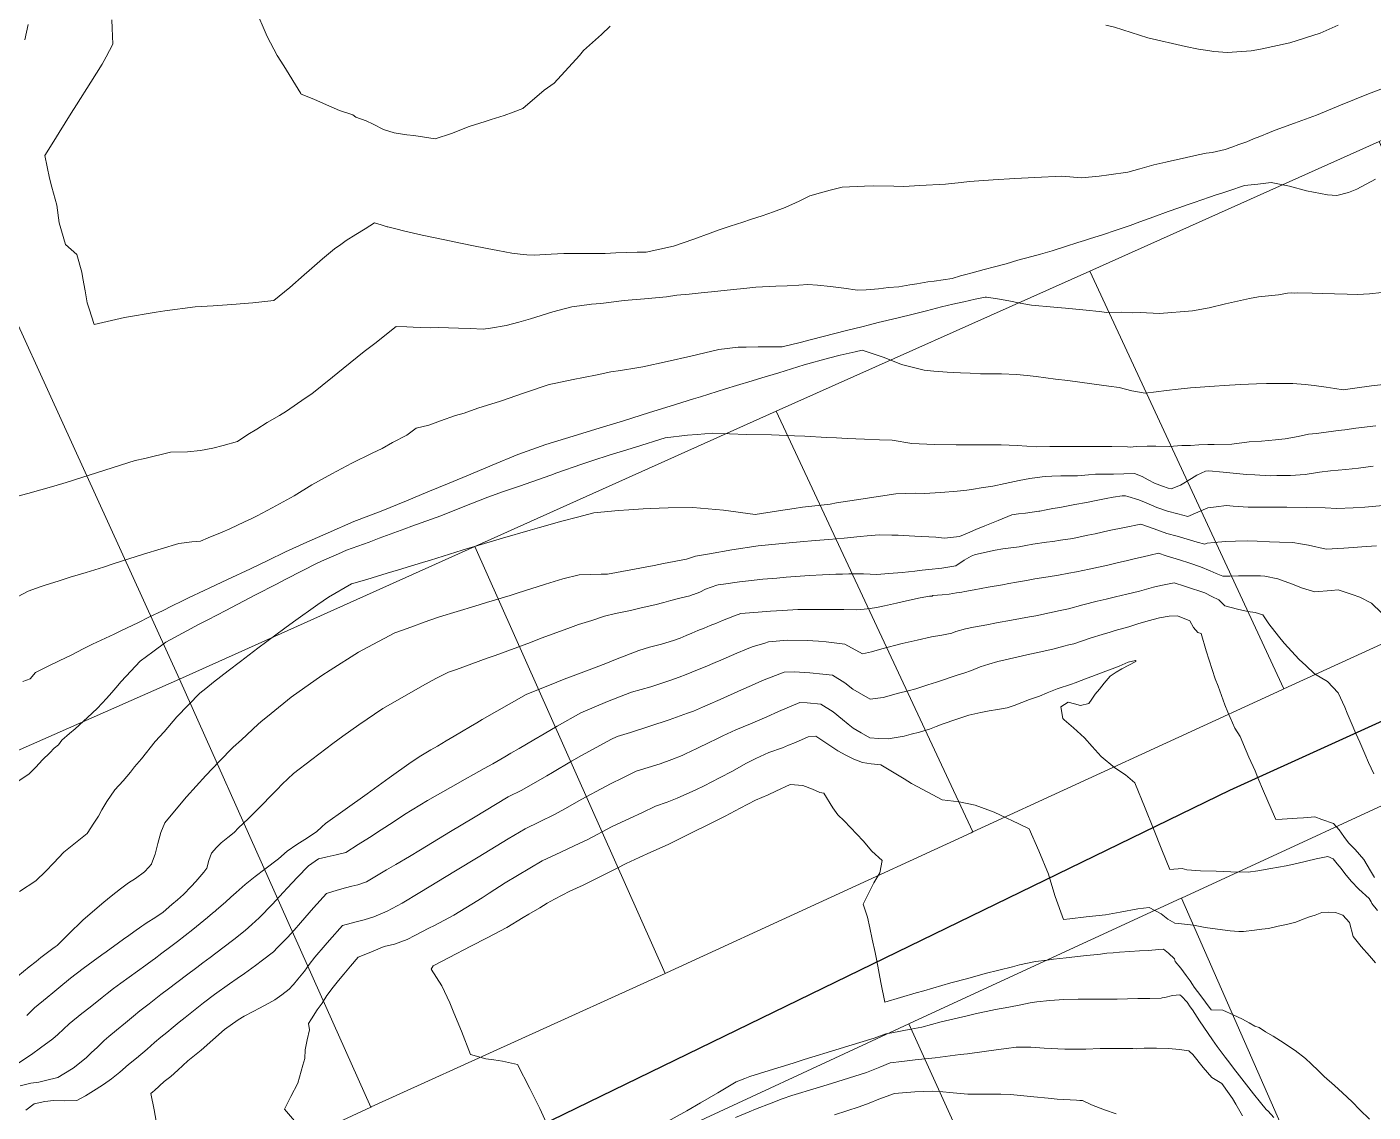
# Model space of a CAD drawing. Header units: inches. Extents: x 11351264 to 11356330, y 6702313 to 6706468.
# Drawn here: x 11352739.9 to 11353182, y 6705582.3 to 6705938.7 of the extents above; entities that cross this region are included whole.
import ezdxf

# ---------------------------------------------------------------- set-up
doc = ezdxf.new("R2010")
doc.units = ezdxf.units.IN
doc.header["$MEASUREMENT"] = 0
doc.layers.add('Shumate_Contours_clip1', color=7, linetype='Continuous', lineweight=0)
doc.layers.add('Shumate_Parcels_clip1', color=7, linetype='Continuous', lineweight=0)
doc.layers.add('Shumate_Streets_clip1', color=7, linetype='Continuous')

msp = doc.modelspace()

# ---------------------------------------------------------------- linework, layer by layer
at = {"layer": 'Shumate_Contours_clip1'}
for points, elevation in [([(11352814.72, 6705944.95), (11352818.83, 6705935.49), (11352822.15, 6705929.32), (11352824.28, 6705925.91), (11352829.87, 6705916.77), (11352830, 6705916.58), (11352834.15, 6705914.99), (11352838.34, 6705913.03), (11352842.58, 6705911.19), (11352846.96, 6705909.81), (11352847.9, 6705908.99), (11352851.33, 6705907.84), (11352853.57, 6705906.74), (11352857.03, 6705904.93), (11352860.54, 6705903.84), (11352864.7, 6705903.18), (11352867.02, 6705903.02), (11352873.96, 6705901.89), (11352879.37, 6705903.7), (11352885.2, 6705905.93), (11352890.38, 6705907.57), (11352892.41, 6705908.26), (11352896.69, 6705909.52), (11352899.62, 6705910.69), (11352902.78, 6705911.82), (11352909.76, 6705917.84), (11352913.07, 6705920.17), (11352921.36, 6705929.29), (11352922.68, 6705930.88), (11352928.64, 6705936.17), (11352931.5, 6705938.9)], 1412), ([(11352767.82, 6705940.97), (11352767.95, 6705938.25), (11352768.15, 6705933.05), (11352765.9, 6705928.87), (11352764.62, 6705926.43), (11352760.88, 6705920.51), (11352756.18, 6705913.12), (11352754.45, 6705910.34), (11352750.52, 6705904.03), (11352748.71, 6705901.1), (11352745.83, 6705896.49), (11352747.29, 6705889.01), (11352748.06, 6705886.09), (11352749.72, 6705880.16), (11352750.52, 6705874.28), (11352752.54, 6705867.25), (11352756.26, 6705863.94), (11352757.92, 6705858.08), (11352758.27, 6705856.02), (11352759, 6705852.01), (11352759.7, 6705848.01), (11352760.35, 6705846.03), (11352761.97, 6705840.93), (11352771.93, 6705843.22), (11352782.41, 6705845.01), (11352785.23, 6705845.37), (11352795.19, 6705846.71), (11352801.05, 6705847.09), (11352807.21, 6705847.45), (11352814.14, 6705848.04), (11352820.99, 6705848.82), (11352826.25, 6705853.04), (11352830.94, 6705857.29), (11352832.55, 6705858.67), (11352837.03, 6705862.46), (11352840.96, 6705865.73), (11352843.02, 6705867.22), (11352844.8, 6705868.48), (11352847.89, 6705870.47), (11352851.01, 6705872.38), (11352854.11, 6705874.32), (11352856.24, 6705873.62), (11352858.19, 6705873.04), (11352858.47, 6705872.96), (11352861.1, 6705872.3), (11352864.01, 6705871.59), (11352866.9, 6705870.93), (11352869.75, 6705870.31), (11352873.43, 6705869.56), (11352877.14, 6705868.78), (11352880.22, 6705868.1), (11352886.05, 6705866.88), (11352891.06, 6705865.9), (11352894.61, 6705865.25), (11352896.9, 6705864.83), (11352899.18, 6705864.41), (11352901.88, 6705864.02), (11352904.13, 6705863.8), (11352906.46, 6705863.66), (11352912.06, 6705863.99), (11352916.24, 6705864.2), (11352920.47, 6705864.29), (11352924.74, 6705864.28), (11352928.55, 6705864.21), (11352929.77, 6705864.3), (11352933.29, 6705864.42), (11352936.82, 6705864.53), (11352940.34, 6705864.64), (11352943.32, 6705864.72), (11352952.27, 6705866.65), (11352958.95, 6705869.01), (11352964.33, 6705870.91), (11352966.96, 6705871.88), (11352970.86, 6705873.27), (11352975.06, 6705874.52), (11352977.54, 6705875.38), (11352981.34, 6705876.63), (11352985.13, 6705877.92), (11352988.9, 6705879.31), (11352993.51, 6705881.49), (11352996.98, 6705883.21), (11353001.31, 6705884.43), (11353003.66, 6705885.06), (11353007.67, 6705886.03), (11353015, 6705886.4), (11353017.95, 6705886.5), (11353024.65, 6705886.41), (11353027.91, 6705886.23), (11353033.11, 6705886.58), (11353041.58, 6705886.99), (11353046.76, 6705887.54), (11353049.48, 6705887.89), (11353057.26, 6705888.42), (11353064.37, 6705888.9), (11353070.97, 6705889.2), (11353079.82, 6705889.63), (11353086.23, 6705889.07), (11353092.06, 6705889.64), (11353095.17, 6705890.05), (11353101.43, 6705890.91), (11353105.42, 6705892.08), (11353109.99, 6705893.39), (11353113.98, 6705894.24), (11353116.82, 6705894.93), (11353119.25, 6705895.46), (11353124.53, 6705896.71), (11353127.17, 6705897.17), (11353129.16, 6705897.46), (11353133.48, 6705898.46), (11353135.66, 6705899.2), (11353137.96, 6705900.02), (11353140.51, 6705900.96), (11353142.76, 6705901.87), (11353144.77, 6705902.7), (11353147.93, 6705903.97), (11353149.8, 6705904.71), (11353156.19, 6705907.04), (11353163.39, 6705909.71), (11353171.33, 6705912.97), (11353180.46, 6705916.67), (11353185.37, 6705918.56)], 1414), ([(11352740.27, 6705939.43), (11352739.18, 6705934.46)], 1416), ([(11353094.23, 6705939.21), (11353097.03, 6705938.55), (11353108.07, 6705935.09), (11353120.35, 6705932.23), (11353124.62, 6705931.35), (11353127.71, 6705930.89), (11353129.74, 6705930.6), (11353134.14, 6705930.22), (11353141.98, 6705930.86), (11353145.03, 6705931.38), (11353154.63, 6705933.39), (11353164.62, 6705936.65), (11353170.52, 6705939.19)], 1412), ([(11352736.46, 6705784.45), (11352740.26, 6705785.43), (11352748.78, 6705787.82), (11352752.81, 6705789.05), (11352765.46, 6705793.15), (11352775.48, 6705796.23), (11352778.59, 6705796.98), (11352787.1, 6705799.03), (11352792.65, 6705799.08), (11352796.88, 6705799.6), (11352801, 6705800.33), (11352804.38, 6705801.18), (11352809.03, 6705802.47), (11352812.49, 6705804.8), (11352815.39, 6705806.58), (11352818.77, 6705808.76), (11352822.81, 6705811.09), (11352825.2, 6705812.52), (11352831.26, 6705816.74), (11352833.48, 6705818.13), (11352840.22, 6705823.68), (11352843.78, 6705826.46), (11352850.69, 6705832.05), (11352854.2, 6705834.74), (11352861.2, 6705840.23), (11352864.66, 6705840.16), (11352866.76, 6705840.06), (11352869.04, 6705839.92), (11352872.32, 6705839.87), (11352875.07, 6705839.92), (11352881.7, 6705839.72), (11352885.52, 6705839.57), (11352889.7, 6705839.36), (11352892.21, 6705839.71), (11352897.3, 6705840.57), (11352901.42, 6705841.71), (11352905.3, 6705842.82), (11352912.6, 6705845.14), (11352918.89, 6705846.73), (11352921.34, 6705847.09), (11352925.31, 6705847.57), (11352928.43, 6705847.87), (11352936.02, 6705848.87), (11352942.73, 6705849.36), (11352949.91, 6705849.98), (11352953.39, 6705850.54), (11352957.41, 6705850.93), (11352962.31, 6705851.46), (11352964.71, 6705851.69), (11352972, 6705852.43), (11352975.31, 6705852.75), (11352979.28, 6705853.16), (11352985.85, 6705853.51), (11352989.56, 6705853.62), (11352993.36, 6705853.85), (11352996.36, 6705854.07), (11352999.59, 6705853.81), (11353003.76, 6705853.44), (11353008.19, 6705852.86), (11353012.7, 6705852.25), (11353015.58, 6705852.34), (11353019.55, 6705852.69), (11353022.88, 6705853.09), (11353026.3, 6705853.33), (11353029.9, 6705853.96), (11353032.17, 6705854.3), (11353035.75, 6705854.92), (11353037.81, 6705855.22), (11353043.76, 6705856.08), (11353046.54, 6705856.92), (11353046.97, 6705857.02), (11353047.86, 6705857.24), (11353050.29, 6705857.93), (11353054.28, 6705858.96), (11353057.71, 6705859.83), (11353061.46, 6705860.84), (11353065.36, 6705862.02), (11353069.93, 6705863.28), (11353072.82, 6705864.08), (11353076.6, 6705865.15), (11353080.98, 6705866.57), (11353084.99, 6705867.87), (11353087.24, 6705868.55), (11353089.23, 6705869.17), (11353093.15, 6705870.36), (11353097.67, 6705871.9), (11353099.93, 6705872.68), (11353102.22, 6705873.49), (11353105.39, 6705874.6), (11353110.04, 6705876.33), (11353114.69, 6705878.03), (11353118.19, 6705879.24), (11353120.97, 6705880.2), (11353123.23, 6705880.98), (11353128.29, 6705882.7), (11353130.48, 6705883.48), (11353132.69, 6705884.21), (11353134.61, 6705884.86), (11353139.73, 6705886.54), (11353144.17, 6705887.07), (11353148.51, 6705887.6), (11353154.58, 6705886.35), (11353160.19, 6705884.87), (11353164.71, 6705883.96), (11353167.05, 6705883.47), (11353170.06, 6705883.32), (11353173.89, 6705884.3), (11353176.7, 6705885.35), (11353182.75, 6705888.63)], 1416), ([(11352736.81, 6705751.51), (11352740.29, 6705753.31), (11352744.31, 6705754.74), (11352746.28, 6705755.44), (11352750.18, 6705756.69), (11352754.15, 6705757.93), (11352759.39, 6705759.5), (11352765.04, 6705761.28), (11352768.58, 6705762.39), (11352775.77, 6705764.72), (11352778.25, 6705765.51), (11352789.81, 6705769.03), (11352794.11, 6705769.56), (11352796.91, 6705769.79), (11352799.42, 6705770.85), (11352804.05, 6705772.73), (11352806.6, 6705773.87), (11352811.38, 6705776.11), (11352813.61, 6705777.15), (11352815.54, 6705778.11), (11352820.4, 6705780.73), (11352827.63, 6705784.64), (11352833.51, 6705788.26), (11352840.03, 6705791.89), (11352846.62, 6705795.39), (11352853.32, 6705798.72), (11352856.58, 6705800.25), (11352859.97, 6705802.15), (11352864.65, 6705804.59), (11352867.74, 6705806.9), (11352871.86, 6705807.89), (11352875.72, 6705809.35), (11352880.63, 6705811.05), (11352883.46, 6705811.85), (11352887.96, 6705813.46), (11352895.4, 6705815.73), (11352903.28, 6705818.49), (11352911.47, 6705821.26), (11352913.64, 6705821.72), (11352919.32, 6705822.84), (11352922.68, 6705823.56), (11352927.17, 6705824.45), (11352931.7, 6705825.43), (11352934.8, 6705825.83), (11352940.16, 6705826.75), (11352942.17, 6705827.02), (11352950.12, 6705828.76), (11352957.99, 6705830.57), (11352967.1, 6705832.71), (11352973.53, 6705833.52), (11352976.1, 6705833.53), (11352980.01, 6705833.56), (11352985.74, 6705833.57), (11352987.99, 6705833.58), (11352993.83, 6705835.05), (11352997.61, 6705836.02), (11353001.44, 6705836.99), (11353009.05, 6705838.93), (11353014.07, 6705840.21), (11353016.66, 6705840.86), (11353019.51, 6705841.57), (11353025.64, 6705843.03), (11353031.37, 6705844.46), (11353035.37, 6705845.42), (11353040.3, 6705846.74), (11353043.97, 6705847.6), (11353047.63, 6705848.43), (11353051.27, 6705849.24), (11353054.64, 6705849.96), (11353055.04, 6705849.9), (11353058.65, 6705849.32), (11353062.39, 6705848.69), (11353066.11, 6705847.98), (11353069.84, 6705847.32), (11353077.15, 6705846.6), (11353080.95, 6705846.31), (11353087.81, 6705845.62), (11353092.03, 6705845.18), (11353094.59, 6705844.89), (11353099.25, 6705845.01), (11353103.12, 6705844.82), (11353105.54, 6705844.85), (11353111.86, 6705844.53), (11353122.75, 6705845.39), (11353128.13, 6705846.36), (11353133.55, 6705847.71), (11353141.45, 6705849.48), (11353144.34, 6705850.03), (11353150.91, 6705850.69), (11353153.91, 6705851.22), (11353155.15, 6705851.31), (11353156.16, 6705851.26), (11353157.31, 6705851.29), (11353161.95, 6705851.23), (11353165.29, 6705851.13), (11353169.38, 6705850.97), (11353173.48, 6705850.87), (11353176.89, 6705850.84), (11353180.86, 6705851.02), (11353184.85, 6705851.4)], 1418), ([(11352738.52, 6705723.65), (11352740.93, 6705724.57), (11352742.73, 6705726.6), (11352747.13, 6705728.88), (11352750.54, 6705730.52), (11352754.69, 6705732.43), (11352758.39, 6705734.39), (11352761.43, 6705735.94), (11352768.52, 6705739.29), (11352770.74, 6705740.37), (11352776.55, 6705743.12), (11352780, 6705744.81), (11352784.62, 6705747.01), (11352787.4, 6705748.44), (11352790.97, 6705750.19), (11352792.97, 6705751.2), (11352798.17, 6705753.61), (11352800.03, 6705754.5), (11352805.79, 6705757.15), (11352813.37, 6705760.67), (11352819.02, 6705763.45), (11352824.86, 6705766.31), (11352831.83, 6705769.41), (11352838.84, 6705772.49), (11352847.32, 6705776.2), (11352856.27, 6705779.66), (11352864.52, 6705783.07), (11352871.57, 6705785.97), (11352878.62, 6705788.87), (11352885.65, 6705791.79), (11352892.68, 6705794.73), (11352901.15, 6705798.29), (11352910.38, 6705801.55), (11352920.77, 6705804.73), (11352928.2, 6705807.02), (11352935.79, 6705809.35), (11352944.4, 6705812.01), (11352949.73, 6705813.66), (11352952.88, 6705814.63), (11352958.85, 6705816.48), (11352961.11, 6705817.18), (11352969.35, 6705819.77), (11352972.95, 6705820.85), (11352978.11, 6705822.42), (11352981.27, 6705823.39), (11352986.88, 6705825.09), (11352995.21, 6705827.7), (11353003.19, 6705829.85), (11353006.98, 6705830.85), (11353011.9, 6705832), (11353014.16, 6705832.52), (11353021.42, 6705830.07), (11353027.09, 6705827.81), (11353034.54, 6705825.89), (11353037.77, 6705825.56), (11353042.09, 6705825.23), (11353046.53, 6705825.05), (11353049.7, 6705824.9), (11353053.03, 6705824.76), (11353057.33, 6705824.77), (11353059.93, 6705824.7), (11353064.88, 6705824.47), (11353068.4, 6705824.17), (11353071.34, 6705823.83), (11353077.73, 6705823.02), (11353081.75, 6705822.55), (11353089.61, 6705821.48), (11353095.24, 6705820.66), (11353098.66, 6705820.21), (11353102.8, 6705819.2), (11353107.19, 6705818.33), (11353110.79, 6705818.78), (11353114.16, 6705819.21), (11353118, 6705819.74), (11353121.01, 6705819.99), (11353122.09, 6705820.14), (11353129.9, 6705820.68), (11353133.05, 6705820.94), (11353138.46, 6705821.18), (11353143.75, 6705821.5), (11353147.03, 6705821.54), (11353155.61, 6705821.56), (11353159.75, 6705821.22), (11353162.61, 6705820.86), (11353166.56, 6705820.31), (11353169.4, 6705819.93), (11353172.16, 6705819.51), (11353176.01, 6705820.04), (11353181.47, 6705820.79), (11353185.37, 6705821.2)], 1420), ([(11352735.74, 6705690.12), (11352740.54, 6705693.3), (11352742.87, 6705695.56), (11352745.08, 6705697.98), (11352747.4, 6705700.24), (11352748.86, 6705701.78), (11352750.26, 6705702.85), (11352751.35, 6705704.37), (11352753.91, 6705706.63), (11352755.75, 6705708.11), (11352759.78, 6705711.88), (11352762.93, 6705714.8), (11352764.63, 6705716.57), (11352766.06, 6705718.11), (11352767.76, 6705720.05), (11352769.11, 6705721.66), (11352770.89, 6705723.69), (11352774.03, 6705727.12), (11352777.09, 6705730.33), (11352781.28, 6705733.47), (11352785.49, 6705736.56), (11352791.02, 6705739.57), (11352796.51, 6705742.51), (11352799.3, 6705743.91), (11352805.21, 6705747.05), (11352812.9, 6705751.04), (11352815.17, 6705752.24), (11352821.68, 6705755.6), (11352825.19, 6705757.41), (11352835.21, 6705762.58), (11352837.67, 6705763.68), (11352842.2, 6705765.67), (11352844.88, 6705766.83), (11352852.26, 6705769.5), (11352855.61, 6705770.75), (11352864.02, 6705773.82), (11352866.34, 6705774.7), (11352875.79, 6705778.14), (11352883.78, 6705781.24), (11352891.28, 6705784.21), (11352896.46, 6705786.05), (11352901.63, 6705787.88), (11352911.93, 6705791.48), (11352913.98, 6705792.19), (11352922.19, 6705795.04), (11352925.75, 6705796.27), (11352931.11, 6705797.97), (11352935.81, 6705799.43), (11352939.74, 6705800.64), (11352949.57, 6705803.72), (11352956.8, 6705804.58), (11352960.08, 6705804.79), (11352965.11, 6705805.3), (11352976.22, 6705804.82), (11352984.46, 6705804.75), (11352992, 6705804.39), (11352995.35, 6705804.28), (11353002.46, 6705803.87), (11353005.76, 6705803.72), (11353009.33, 6705803.48), (11353014.97, 6705803.27), (11353019.9, 6705803.04), (11353024.05, 6705802.96), (11353030.52, 6705801.82), (11353037.81, 6705801.51), (11353045.13, 6705801.38), (11353048.99, 6705801.4), (11353052.47, 6705801.41), (11353057.99, 6705801.43), (11353059.89, 6705801.46), (11353065.08, 6705801.16), (11353071.42, 6705800.81), (11353075.84, 6705800.82), (11353080.52, 6705800.84), (11353080.99, 6705800.83), (11353081.23, 6705800.84), (11353085.84, 6705800.85), (11353091.03, 6705800.86), (11353096.21, 6705800.85), (11353101.37, 6705800.81), (11353102.27, 6705800.7), (11353104.21, 6705800.84), (11353107.82, 6705801.02), (11353110.68, 6705800.96), (11353115.04, 6705800.87), (11353119.2, 6705801.21), (11353122.05, 6705801.25), (11353124.75, 6705801.44), (11353127.74, 6705801.51), (11353129.76, 6705801.52), (11353135.57, 6705801.68), (11353141.33, 6705802.36), (11353145.36, 6705802.64), (11353149.94, 6705803.07), (11353153.09, 6705803.34), (11353157.36, 6705804.17), (11353160.83, 6705804.88), (11353163.46, 6705805.18), (11353165.72, 6705805.46), (11353168.21, 6705805.79), (11353170.59, 6705806.09), (11353172.74, 6705806.37), (11353176.38, 6705806.85), (11353182.93, 6705807.7)], 1422), ([(11352737.46, 6705654.69), (11352742.88, 6705658.26), (11352746.09, 6705661.36), (11352748.6, 6705664.02), (11352752.01, 6705667.65), (11352756.93, 6705671.63), (11352759.69, 6705673.82), (11352761.94, 6705677.12), (11352763.38, 6705679.47), (11352764.56, 6705681.59), (11352766.2, 6705684.31), (11352768.76, 6705688.1), (11352771.54, 6705691.05), (11352773.94, 6705693.92), (11352775.29, 6705695.66), (11352777.51, 6705698.33), (11352782.05, 6705703.94), (11352784.94, 6705707.21), (11352789.1, 6705712.06), (11352796.75, 6705719.87), (11352798.62, 6705721.38), (11352801.17, 6705723.43), (11352805.99, 6705727.19), (11352810.05, 6705730.23), (11352815.73, 6705734.59), (11352824.66, 6705741.17), (11352827.49, 6705743.25), (11352835.46, 6705748.98), (11352838.93, 6705751.43), (11352846.54, 6705755.78), (11352851.53, 6705757.21), (11352858.17, 6705759.28), (11352861.97, 6705760.38), (11352869.78, 6705762.8), (11352872.41, 6705763.57), (11352882.85, 6705766.77), (11352889.06, 6705768.66), (11352896.07, 6705770.81), (11352905.13, 6705773.42), (11352908.28, 6705774.28), (11352915.63, 6705776.34), (11352920.68, 6705777.62), (11352926.09, 6705779.09), (11352934.21, 6705779.83), (11352937.58, 6705780.07), (11352942.29, 6705780.41), (11352944.6, 6705780.47), (11352950.46, 6705780.78), (11352958.6, 6705780.85), (11352968.71, 6705779.95), (11352979.12, 6705778.59), (11352986.74, 6705779.79), (11352991.91, 6705780.52), (11352994.57, 6705780.92), (11353000.72, 6705781.6), (11353003.74, 6705781.94), (11353005.8, 6705782.34), (11353012.31, 6705783.38), (11353018.8, 6705784.38), (11353025.26, 6705785.31), (11353031.65, 6705785.49), (11353034.53, 6705785.43), (11353040, 6705785.81), (11353045.43, 6705786.24), (11353048.54, 6705786.53), (11353050.78, 6705786.86), (11353053.33, 6705787.33), (11353057.15, 6705787.89), (11353061.16, 6705788.71), (11353065.76, 6705789.66), (11353069.24, 6705790.33), (11353073.32, 6705790.89), (11353074.56, 6705791.02), (11353076.45, 6705791.16), (11353079.5, 6705791.24), (11353082.19, 6705791.25), (11353084.88, 6705791.27), (11353088.49, 6705791.57), (11353090.89, 6705791.79), (11353096.75, 6705791.82), (11353100.2, 6705791.9), (11353103.68, 6705792.04), (11353106.12, 6705791.03), (11353108.14, 6705789.89), (11353110.25, 6705788.78), (11353112.8, 6705787.8), (11353114.76, 6705787.17), (11353115.68, 6705786.95), (11353118.72, 6705788.12), (11353122.42, 6705790.33), (11353124.14, 6705791.41), (11353126.97, 6705792.77), (11353128.04, 6705792.83), (11353132.82, 6705792.47), (11353138.29, 6705791.92), (11353140.46, 6705791.71), (11353143.17, 6705791.51), (11353148.15, 6705791.24), (11353150.34, 6705791.29), (11353154.93, 6705791.38), (11353159.74, 6705791.68), (11353164.42, 6705792.41), (11353168.01, 6705792.92), (11353173.02, 6705793.3), (11353177.22, 6705793.75), (11353182.07, 6705794.36)], 1424), ([(11352736.88, 6705626.94), (11352740.69, 6705629.98), (11352742.97, 6705631.75), (11352744.53, 6705633), (11352747.97, 6705635.66), (11352748.43, 6705636.02), (11352749.14, 6705636.56), (11352749.87, 6705637.01), (11352752.22, 6705639.36), (11352755.05, 6705642.2), (11352756.73, 6705643.83), (11352758.28, 6705645.32), (11352761.47, 6705648.09), (11352765.19, 6705651.18), (11352767.58, 6705653.15), (11352770.62, 6705655.64), (11352773.27, 6705657.52), (11352775.59, 6705659.02), (11352778.53, 6705661.18), (11352779.95, 6705662.73), (11352780.71, 6705663.59), (11352780.78, 6705663.68), (11352780.8, 6705663.71), (11352780.85, 6705663.84), (11352781.99, 6705667.01), (11352782.95, 6705670.51), (11352783.85, 6705674.05), (11352785.21, 6705677.3), (11352789.44, 6705682.44), (11352792.27, 6705685.84), (11352798.68, 6705692.82), (11352803.06, 6705697.45), (11352807.65, 6705702.11), (11352810.34, 6705704.53), (11352815.81, 6705709.73), (11352816.68, 6705710.45), (11352820.08, 6705713.2), (11352826.7, 6705718.52), (11352836.75, 6705725.66), (11352839.51, 6705727.45), (11352848.78, 6705733.31), (11352851.89, 6705735.01), (11352860.7, 6705739.71), (11352864.76, 6705741.1), (11352871.87, 6705743.73), (11352875.42, 6705744.91), (11352886.99, 6705748.4), (11352890.82, 6705749.6), (11352898.6, 6705751.98), (11352900.94, 6705752.71), (11352910.23, 6705755.63), (11352915.94, 6705757.41), (11352921.24, 6705758.72), (11352928.49, 6705758.89), (11352930.56, 6705758.94), (11352938.22, 6705760.34), (11352945.87, 6705761.8), (11352949.01, 6705762.4), (11352956.56, 6705763.91), (11352959.48, 6705764.86), (11352964.03, 6705765.62), (11352971.46, 6705766.92), (11352980.04, 6705768.2), (11352983.47, 6705768.57), (11352990.28, 6705769.22), (11352993.82, 6705769.52), (11352998.78, 6705769.97), (11353003.29, 6705770.36), (11353008.29, 6705770.73), (11353013.51, 6705771.33), (11353015.9, 6705771.48), (11353019.83, 6705771.89), (11353023.96, 6705771.75), (11353026.08, 6705771.75), (11353031.55, 6705771.46), (11353038.42, 6705771.07), (11353041.25, 6705770.78), (11353046.18, 6705771.27), (11353048.86, 6705772.44), (11353051.52, 6705773.58), (11353054.53, 6705774.8), (11353058.87, 6705776.57), (11353063.36, 6705778.41), (11353065.58, 6705778.72), (11353067.81, 6705779.01), (11353070.04, 6705779.31), (11353072.24, 6705779.58), (11353072.34, 6705779.6), (11353072.52, 6705779.61), (11353074.66, 6705780.07), (11353076.8, 6705780.48), (11353079.12, 6705780.84), (11353081.34, 6705781.31), (11353084.02, 6705781.83), (11353087.85, 6705782.45), (11353090.48, 6705782.98), (11353092.12, 6705783.31), (11353094.35, 6705783.79), (11353096.6, 6705784.28), (11353099.56, 6705784.7), (11353100.67, 6705784.72), (11353101.51, 6705784.42), (11353105.12, 6705783.35), (11353107.49, 6705782.38), (11353111.01, 6705780.85), (11353114.54, 6705779.6), (11353117.85, 6705778.76), (11353121.2, 6705777.85), (11353124.43, 6705779.25), (11353127.69, 6705780.74), (11353130.43, 6705781.1), (11353133.87, 6705781.49), (11353136.05, 6705781.29), (11353140.99, 6705780.97), (11353147.62, 6705780.89), (11353153.65, 6705780.93), (11353160.23, 6705780.82), (11353166.22, 6705780.75), (11353170.09, 6705780.47), (11353175.43, 6705780.72), (11353179.27, 6705780.94), (11353181.74, 6705781.15), (11353185.31, 6705781.5)], 1426), ([(11352739.84, 6705614.04), (11352742.43, 6705616.54), (11352746.53, 6705619.92), (11352748.4, 6705621.48), (11352750.38, 6705623.12), (11352754.25, 6705626.21), (11352758.38, 6705629.45), (11352760.01, 6705630.68), (11352761.68, 6705631.88), (11352764.52, 6705633.9), (11352764.95, 6705634.2), (11352765.2, 6705634.38), (11352768.36, 6705636.69), (11352770.01, 6705637.91), (11352771.68, 6705639.11), (11352773.36, 6705640.3), (11352775.03, 6705641.51), (11352777.65, 6705643.37), (11352778.33, 6705643.83), (11352779.07, 6705644.31), (11352782.23, 6705646.29), (11352784.63, 6705647.89), (11352787.55, 6705650.4), (11352789.36, 6705651.97), (11352791.33, 6705653.7), (11352793.81, 6705656.4), (11352795.34, 6705658.02), (11352798.01, 6705661.12), (11352799.02, 6705662.43), (11352799.67, 6705664.93), (11352800.57, 6705667.29), (11352800.64, 6705667.44), (11352802.07, 6705669.05), (11352803.74, 6705670.73), (11352805.84, 6705672.43), (11352808, 6705674.14), (11352809.45, 6705675.6), (11352812.52, 6705678.56), (11352815.75, 6705681.73), (11352817.2, 6705683.2), (11352820.02, 6705686.15), (11352822.08, 6705688.24), (11352823.7, 6705689.93), (11352827.5, 6705693.52), (11352833.45, 6705698.05), (11352840.39, 6705703.32), (11352843.61, 6705705.74), (11352848.89, 6705709.51), (11352856.76, 6705714.77), (11352862.42, 6705718.05), (11352869.87, 6705722.22), (11352874.21, 6705724.63), (11352878.32, 6705726.74), (11352881.01, 6705727.67), (11352891.08, 6705731.31), (11352893.7, 6705732.27), (11352905.34, 6705736.54), (11352908.8, 6705737.89), (11352917.54, 6705741.14), (11352921.07, 6705742.37), (11352925.46, 6705743.75), (11352929.55, 6705745.19), (11352933.24, 6705746.06), (11352938.1, 6705747.06), (11352941.23, 6705747.77), (11352943.65, 6705748.33), (11352946.17, 6705748.9), (11352949.04, 6705749.68), (11352951.42, 6705750.32), (11352954.32, 6705751.06), (11352957.62, 6705751.86), (11352958.42, 6705752.12), (11352958.87, 6705752.26), (11352960.9, 6705753.04), (11352962.79, 6705754), (11352966.47, 6705755.36), (11352966.91, 6705755.47), (11352968.67, 6705755.69), (11352973.91, 6705756.42), (11352975.92, 6705756.64), (11352981.59, 6705757.27), (11352986.17, 6705757.67), (11352989.24, 6705757.94), (11352996.87, 6705758.51), (11353001.2, 6705758.73), (11353005.53, 6705758.9), (11353007.76, 6705758.92), (11353009.85, 6705759), (11353013.05, 6705759), (11353014.65, 6705759.1), (11353019.02, 6705758.83), (11353023.02, 6705759.16), (11353027.36, 6705759.52), (11353031.56, 6705759.96), (11353033.91, 6705760.23), (11353036.11, 6705760.45), (11353040.43, 6705760.86), (11353044.97, 6705761.67), (11353047.76, 6705763.5), (11353050, 6705764.83), (11353051.11, 6705765.27), (11353051.94, 6705765.56), (11353055.33, 6705766.29), (11353057.84, 6705766.79), (11353060.37, 6705767.28), (11353063.03, 6705767.59), (11353065.77, 6705767.87), (11353068, 6705768.31), (11353070.24, 6705768.74), (11353074.78, 6705769.41), (11353076.81, 6705769.7), (11353079.31, 6705770.06), (11353083.38, 6705770.7), (11353085.84, 6705771.22), (11353088.31, 6705771.72), (11353090.71, 6705772.17), (11353095.38, 6705773.23), (11353100.38, 6705774.32), (11353105.76, 6705775.36), (11353110.09, 6705773.85), (11353114.32, 6705772.33), (11353117.63, 6705771.38), (11353120.95, 6705770.39), (11353124.26, 6705769.46), (11353126.71, 6705768.76), (11353127.56, 6705769.1), (11353129.79, 6705769.31), (11353133.56, 6705769.63), (11353136.77, 6705769.81), (11353140.75, 6705769.89), (11353143.98, 6705769.77), (11353148.03, 6705769.6), (11353151.24, 6705769.47), (11353155.7, 6705769.33), (11353158.13, 6705768.88), (11353160.84, 6705768.44), (11353166.59, 6705767.14), (11353172.42, 6705767.49), (11353175.49, 6705767.73), (11353178.26, 6705767.88), (11353183.12, 6705768.26)], 1428), ([(11352736.59, 6705598.01), (11352741.43, 6705601.14), (11352744.42, 6705603.37), (11352748.37, 6705606.32), (11352750.01, 6705607.78), (11352753.82, 6705611.27), (11352757.97, 6705614.62), (11352760.63, 6705616.75), (11352764.57, 6705619.88), (11352766.27, 6705621.23), (11352768.36, 6705622.86), (11352770.75, 6705624.63), (11352773.46, 6705626.62), (11352776.19, 6705628.57), (11352778.91, 6705630.53), (11352781.51, 6705632.4), (11352781.69, 6705632.54), (11352784.2, 6705634.42), (11352786.77, 6705636.36), (11352789.34, 6705638.32), (11352791.91, 6705640.27), (11352794.35, 6705642.25), (11352796.8, 6705644.23), (11352799.25, 6705646.22), (11352800.87, 6705647.56), (11352801.7, 6705648.27), (11352802.2, 6705648.7), (11352805.09, 6705651.21), (11352806.85, 6705652.81), (11352808.62, 6705654.41), (11352811.59, 6705657.05), (11352814.87, 6705659.66), (11352818.03, 6705662.11), (11352822.5, 6705665.44), (11352825.43, 6705667.99), (11352828.59, 6705670.11), (11352831.19, 6705671.81), (11352835.01, 6705674.29), (11352836.79, 6705675.97), (11352838, 6705677.07), (11352844.41, 6705681.63), (11352851.65, 6705686.83), (11352858.9, 6705692.02), (11352866.15, 6705697.22), (11352869.3, 6705699.27), (11352872.61, 6705701.24), (11352874.74, 6705702.5), (11352877.63, 6705704.22), (11352880.18, 6705705.73), (11352882.66, 6705707.2), (11352885.62, 6705708.93), (11352887.69, 6705710.16), (11352889.47, 6705711.22), (11352894.25, 6705713.95), (11352899.06, 6705716.68), (11352903.9, 6705719.4), (11352913.95, 6705723.44), (11352916.4, 6705724.43), (11352921.97, 6705726.53), (11352924.55, 6705727.57), (11352929.99, 6705729.64), (11352932.69, 6705730.73), (11352938.02, 6705732.75), (11352940.84, 6705733.89), (11352944.35, 6705734.94), (11352948.36, 6705735.96), (11352952.23, 6705737.2), (11352954.41, 6705737.97), (11352956.45, 6705738.76), (11352958.27, 6705739.6), (11352960.27, 6705740.47), (11352962.29, 6705741.24), (11352964.3, 6705742.04), (11352966.33, 6705742.83), (11352968.31, 6705743.74), (11352970.33, 6705744.5), (11352972.33, 6705745.28), (11352974.37, 6705746.05), (11352980.04, 6705746.5), (11352984.07, 6705746.76), (11352988.07, 6705747.01), (11352993.04, 6705747.38), (11352998.38, 6705747.39), (11353004.48, 6705747.3), (11353008.15, 6705747.31), (11353012.5, 6705747.25), (11353014.85, 6705747.48), (11353016.88, 6705747.71), (11353018.92, 6705748.04), (11353021.6, 6705748.53), (11353025.54, 6705749.37), (11353028.78, 6705750.21), (11353033.28, 6705751.2), (11353036.32, 6705751.75), (11353037.2, 6705751.76), (11353037.4, 6705751.89), (11353040.51, 6705752.13), (11353042.77, 6705752.39), (11353045.23, 6705752.76), (11353046.98, 6705753.05), (11353047.92, 6705753.2), (11353050.96, 6705753.8), (11353055.64, 6705754.67), (11353060.28, 6705755.47), (11353062.42, 6705755.83), (11353064.92, 6705756.27), (11353068.19, 6705756.85), (11353070.97, 6705757.36), (11353075.32, 6705758.07), (11353078.64, 6705758.63), (11353082.11, 6705759.24), (11353084.64, 6705759.69), (11353088.81, 6705760.57), (11353094.86, 6705761.92), (11353098.43, 6705762.75), (11353100.9, 6705763.33), (11353103.94, 6705764.06), (11353106.46, 6705764.68), (11353108.8, 6705765.22), (11353111.57, 6705765.87), (11353114.1, 6705765.01), (11353118.4, 6705763.68), (11353121.77, 6705762.51), (11353125.31, 6705761.36), (11353128.5, 6705760.07), (11353130.52, 6705759.18), (11353132.64, 6705758.25), (11353134.99, 6705758.27), (11353137.83, 6705758.39), (11353140.03, 6705758.42), (11353142.37, 6705758.39), (11353145.07, 6705758.34), (11353146.43, 6705758.24), (11353150.69, 6705757.39), (11353155.16, 6705755.82), (11353158.78, 6705754.36), (11353162.92, 6705753.16), (11353168.29, 6705753.62), (11353170.5, 6705753.8), (11353175.1, 6705752.21), (11353177.61, 6705751.34), (11353181.5, 6705749.4), (11353188, 6705743.08)], 1430), ([(11352737.69, 6705590.94), (11352741.19, 6705591.75), (11352743.84, 6705592.1), (11352746.06, 6705592.62), (11352750.08, 6705593.67), (11352752.08, 6705594.82), (11352755.15, 6705596.74), (11352759.33, 6705600.11), (11352761.02, 6705601.72), (11352763.05, 6705603.63), (11352765.3, 6705605.75), (11352766.84, 6705607.12), (11352769.36, 6705609.16), (11352772.27, 6705611.55), (11352774.91, 6705613.76), (11352777.01, 6705615.48), (11352780.06, 6705617.87), (11352783.91, 6705620.86), (11352786.42, 6705622.78), (11352792.36, 6705627.28), (11352795.7, 6705629.79), (11352796.7, 6705630.56), (11352797.71, 6705631.33), (11352800.04, 6705633.07), (11352804.21, 6705636.2), (11352807.84, 6705638.94), (11352811.59, 6705641.96), (11352813.77, 6705643.86), (11352816.22, 6705646.1), (11352820.58, 6705650.52), (11352824.12, 6705654.42), (11352825.46, 6705655.92), (11352828.61, 6705659.27), (11352832.34, 6705663.19), (11352835.66, 6705665.5), (11352838.53, 6705666.13), (11352841.48, 6705666.76), (11352844.68, 6705667.5), (11352848.68, 6705670.14), (11352852.42, 6705672.48), (11352856.25, 6705675.01), (11352860.14, 6705677.48), (11352863.86, 6705679.98), (11352871.48, 6705684.56), (11352879.01, 6705688.88), (11352883.86, 6705691.57), (11352886.52, 6705693.1), (11352890.03, 6705695.1), (11352892.88, 6705696.7), (11352896.82, 6705698.96), (11352898.8, 6705700.11), (11352901.53, 6705701.72), (11352906.39, 6705704.57), (11352909.79, 6705706.48), (11352914.1, 6705708.97), (11352921.87, 6705713.35), (11352930.57, 6705717.15), (11352938.46, 6705720.15), (11352944.76, 6705721.94), (11352951.37, 6705724.09), (11352954.14, 6705725.13), (11352956.4, 6705726), (11352960.14, 6705727.48), (11352962.69, 6705728.49), (11352965.92, 6705729.88), (11352967.84, 6705730.7), (11352973.02, 6705733.04), (11352976.24, 6705734.32), (11352978.12, 6705735.08), (11352982.28, 6705736.29), (11352983.42, 6705736.69), (11352989.71, 6705737.23), (11352996.16, 6705737.2), (11352999.9, 6705736.9), (11353002.42, 6705736.73), (11353008.56, 6705735.97), (11353014.31, 6705732.82), (11353017.26, 6705733.45), (11353020.71, 6705734.43), (11353027.34, 6705736.19), (11353032.29, 6705737.31), (11353036.97, 6705738.32), (11353040.4, 6705738.92), (11353043.64, 6705739.53), (11353044.95, 6705740.06), (11353048.16, 6705741), (11353050.73, 6705741.54), (11353055.19, 6705742.33), (11353058.32, 6705742.92), (11353063.22, 6705743.81), (11353069.13, 6705744.91), (11353071.25, 6705745.31), (11353075.78, 6705746.24), (11353079.29, 6705747.02), (11353081.95, 6705747.61), (11353086.69, 6705748.89), (11353091.35, 6705750.07), (11353094.31, 6705750.77), (11353097.38, 6705751.51), (11353101.13, 6705752.42), (11353105.27, 6705753.41), (11353109.88, 6705754.65), (11353112.28, 6705755.22), (11353116.7, 6705756.09), (11353120.07, 6705754.95), (11353122.65, 6705754.17), (11353124.77, 6705753.48), (11353126.75, 6705752.77), (11353129.06, 6705751.66), (11353131.37, 6705750.49), (11353133.28, 6705748.52), (11353137.46, 6705747.47), (11353140.92, 6705746.69), (11353143.27, 6705746.31), (11353145.76, 6705745.54), (11353147.75, 6705742.68), (11353150.92, 6705738.53), (11353152.75, 6705736.3), (11353157.74, 6705730.93), (11353159.93, 6705728.91), (11353162.71, 6705726.23), (11353166.98, 6705723.68), (11353170.59, 6705719.98), (11353172.68, 6705715.26), (11353173.52, 6705713.3), (11353174.83, 6705710.23), (11353176.37, 6705706.6), (11353177.6, 6705703.73), (11353179.29, 6705699.97), (11353180.55, 6705697.12), (11353182.24, 6705693.34)], 1432), ([(11352739.54, 6705582.95), (11352742.29, 6705584.96), (11352745.78, 6705585.78), (11352748.62, 6705586.09), (11352752.38, 6705585.97), (11352756.27, 6705586.1), (11352759.16, 6705587.61), (11352761.83, 6705589.25), (11352764.69, 6705591.07), (11352766.97, 6705592.68), (11352767.67, 6705593.22), (11352770.39, 6705595.35), (11352773.31, 6705597.86), (11352775.87, 6705600.03), (11352779.36, 6705602.95), (11352781.86, 6705605.14), (11352783.93, 6705606.9), (11352785.81, 6705608.44), (11352787.91, 6705610.13), (11352789.92, 6705611.79), (11352791.89, 6705613.35), (11352794.09, 6705615.12), (11352797.94, 6705618.11), (11352801.5, 6705620.85), (11352806.4, 6705624.35), (11352808.93, 6705626.11), (11352811.34, 6705627.79), (11352814.95, 6705630.41), (11352817.23, 6705632.18), (11352820.92, 6705634.96), (11352822.2, 6705636.36), (11352825.46, 6705639.61), (11352827.72, 6705642.05), (11352829.77, 6705644.39), (11352834, 6705649.34), (11352838.34, 6705654.05), (11352841.8, 6705655.18), (11352844.57, 6705655.9), (11352846.63, 6705656.44), (11352848.57, 6705656.93), (11352851.44, 6705657.91), (11352857.95, 6705661.81), (11352861.02, 6705663.58), (11352865.53, 6705666.26), (11352869.18, 6705668.4), (11352875.11, 6705672), (11352879.07, 6705674.42), (11352886.53, 6705678.97), (11352898.01, 6705685.85), (11352902.4, 6705688.02), (11352910.63, 6705692.73), (11352912.48, 6705693.84), (11352918.78, 6705697.48), (11352922.05, 6705699.41), (11352927.07, 6705702.14), (11352931.62, 6705704.61), (11352933.74, 6705705.67), (11352938.12, 6705706.98), (11352944.49, 6705709.03), (11352950.84, 6705711.08), (11352956.87, 6705713.27), (11352958.85, 6705714), (11352961.76, 6705715.31), (11352963.52, 6705716), (11352967.63, 6705717.78), (11352974.55, 6705720.9), (11352977.87, 6705722.37), (11352981.49, 6705723.99), (11352988.59, 6705726.76), (11352992.01, 6705726.83), (11352997.01, 6705726.53), (11353001.34, 6705726.08), (11353004.48, 6705725.76), (11353008.49, 6705723.3), (11353011.17, 6705721.18), (11353016.88, 6705717.87), (11353021.14, 6705718.48), (11353026.19, 6705719.86), (11353029.36, 6705720.67), (11353031.84, 6705721.29), (11353035.8, 6705722.58), (11353038.63, 6705723.44), (11353045.41, 6705725.74), (11353047.63, 6705726.48), (11353050.09, 6705727.31), (11353052.96, 6705728.51), (11353055.82, 6705729.39), (11353058.72, 6705730.3), (11353065.02, 6705731.73), (11353068.32, 6705732.41), (11353071.4, 6705733.08), (11353076.82, 6705734.28), (11353080.4, 6705735.26), (11353082.08, 6705735.71), (11353083.71, 6705736.1), (11353086.58, 6705737.05), (11353089.41, 6705738.04), (11353093, 6705739.16), (11353094.18, 6705739.48), (11353095.29, 6705739.79), (11353097.29, 6705740.39), (11353101.76, 6705741.67), (11353104.7, 6705742.65), (11353108.13, 6705743.64), (11353111.84, 6705744.6), (11353114.99, 6705745.11), (11353117.8, 6705745.29), (11353121.86, 6705743.6), (11353123.06, 6705741.47), (11353124.48, 6705739.79), (11353125.55, 6705739.4), (11353127.16, 6705733.78), (11353128.22, 6705730.72), (11353130.16, 6705724.54), (11353131.09, 6705722.11), (11353133.28, 6705715.99), (11353134.34, 6705713.61), (11353136.55, 6705708.37), (11353138.32, 6705705.66), (11353140.37, 6705700.94), (11353141.25, 6705698.89), (11353143.23, 6705694.31), (11353144.2, 6705692.05), (11353146.06, 6705687.7), (11353147.13, 6705685.2), (11353148.87, 6705681.12), (11353150.04, 6705678.34), (11353152.14, 6705678.47), (11353157.05, 6705678.79), (11353159.17, 6705678.93), (11353162.91, 6705679.22), (11353165.19, 6705678.42), (11353168.96, 6705677.1), (11353170.89, 6705674.95), (11353172.37, 6705672.74), (11353173.92, 6705670.68), (11353176.07, 6705668.48), (11353178.96, 6705665.25), (11353180.07, 6705663.39), (11353181.2, 6705661.53), (11353182.45, 6705659.36)], 1434), ([(11352782.38, 6705579.3), (11352781.65, 6705583.07), (11352780.64, 6705588.41), (11352781.21, 6705588.91), (11352781.77, 6705589.39), (11352785, 6705592.31), (11352787.16, 6705593.99), (11352789.45, 6705596.06), (11352792.81, 6705599.09), (11352797.12, 6705602.65), (11352800.96, 6705606.01), (11352804.81, 6705609.39), (11352809.26, 6705612.57), (11352811.25, 6705613.74), (11352814.17, 6705615.31), (11352816.32, 6705616.4), (11352819.32, 6705618.04), (11352821.34, 6705619.16), (11352823.65, 6705620.83), (11352826.05, 6705622.67), (11352826.44, 6705623.11), (11352826.78, 6705623.51), (11352827.44, 6705624.21), (11352828.9, 6705625.89), (11352831.1, 6705628.51), (11352832.55, 6705630.78), (11352834.46, 6705633.21), (11352837.87, 6705637.11), (11352839.28, 6705638.72), (11352843.54, 6705643.61), (11352848.09, 6705644.78), (11352850.65, 6705645.46), (11352853.89, 6705646.43), (11352858.23, 6705648.27), (11352863.12, 6705650.93), (11352868.94, 6705654.4), (11352880.67, 6705661.47), (11352888.12, 6705666.01), (11352892.09, 6705668.44), (11352898, 6705671.99), (11352903.56, 6705675.33), (11352908.22, 6705677.6), (11352913.13, 6705679.99), (11352916.59, 6705681.9), (11352922.19, 6705685.02), (11352929.89, 6705689.16), (11352931.76, 6705690.17), (11352935.39, 6705691.93), (11352940.04, 6705694.19), (11352943.96, 6705695.41), (11352947.87, 6705696.64), (11352951.69, 6705698.05), (11352955.07, 6705699.4), (11352955.35, 6705699.52), (11352955.75, 6705699.71), (11352956.19, 6705699.94), (11352959.97, 6705701.73), (11352964.2, 6705703.78), (11352966.03, 6705704.64), (11352968.41, 6705705.83), (11352972.68, 6705707.84), (11352977.51, 6705709.75), (11352982.95, 6705712.08), (11352986.78, 6705713.84), (11352993.77, 6705716.83), (11352996.1, 6705716.63), (11353000.66, 6705716.22), (11353004.69, 6705713.78), (11353007.74, 6705711.19), (11353009.61, 6705709.67), (11353011.23, 6705708.4), (11353013.88, 6705706.78), (11353016.77, 6705705.23), (11353019.68, 6705705.01), (11353022.72, 6705704.81), (11353027.97, 6705705.78), (11353030.32, 6705706.35), (11353033, 6705707.02), (11353036.32, 6705707.99), (11353038.49, 6705708.94), (11353040.47, 6705709.63), (11353045.27, 6705711.33), (11353049.27, 6705712.6), (11353053.19, 6705713.51), (11353055.97, 6705714.04), (11353058.69, 6705714.52), (11353061.87, 6705715.05), (11353064.08, 6705715.77), (11353066.63, 6705716.84), (11353069.13, 6705717.76), (11353072.44, 6705718.91), (11353074.95, 6705719.93), (11353078.29, 6705721.28), (11353082.91, 6705722.83), (11353084.11, 6705723.3), (11353088.15, 6705724.78), (11353089.59, 6705725.36), (11353093.39, 6705726.73), (11353095.49, 6705727.57), (11353098.65, 6705728.68), (11353101.52, 6705729.99), (11353103.99, 6705730.6), (11353104.09, 6705730.62), (11353104.14, 6705730.6), (11353104.06, 6705730.22), (11353101.82, 6705729.07), (11353099.45, 6705727.8), (11353097.66, 6705726.75), (11353095.62, 6705725.43), (11353093.74, 6705723.09), (11353092.12, 6705721.2), (11353090.77, 6705719.51), (11353089.65, 6705717.84), (11353088.69, 6705716.52), (11353085.88, 6705715.81), (11353083.91, 6705716.35), (11353081.9, 6705716.91), (11353079.42, 6705715.39), (11353080.09, 6705711.5), (11353080.57, 6705711.13), (11353083.65, 6705708.49), (11353087.21, 6705705.19), (11353089.76, 6705702.39), (11353092.74, 6705699.03), (11353097.22, 6705695.33), (11353100.73, 6705693.01), (11353103.71, 6705690.46), (11353107.14, 6705682.06), (11353109.9, 6705675.25), (11353112.62, 6705668.46), (11353115.2, 6705661.93), (11353119.31, 6705662.32), (11353120.79, 6705661.85), (11353125.35, 6705661.56), (11353130.49, 6705661.36), (11353135.31, 6705661.22), (11353140.95, 6705661.11), (11353144.18, 6705661.51), (11353148.43, 6705662.29), (11353153.5, 6705663.15), (11353156.94, 6705663.94), (11353163.35, 6705665.44), (11353167.15, 6705666.2), (11353168.84, 6705665.49), (11353170.22, 6705663.79), (11353171.55, 6705662.25), (11353172.71, 6705660.63), (11353174.82, 6705658.1), (11353177.32, 6705655.52), (11353180.75, 6705652.38), (11353181.32, 6705651.38), (11353181.54, 6705650.82), (11353183.4, 6705648.43)], 1436), ([(11352827.82, 6705579.4), (11352824.53, 6705583.26), (11352826.6, 6705587.37), (11352828.91, 6705591.79), (11352830.56, 6705597.72), (11352831.22, 6705599.91), (11352831.3, 6705602.68), (11352831.95, 6705605.98), (11352832.74, 6705609.34), (11352832.42, 6705611.4), (11352833.33, 6705612.88), (11352835.27, 6705615.89), (11352836.85, 6705618.01), (11352838.45, 6705620.52), (11352840.48, 6705623.35), (11352842.25, 6705625.49), (11352843.96, 6705627.62), (11352846.16, 6705630.21), (11352848.73, 6705633.16), (11352851.74, 6705634.4), (11352857.28, 6705636.63), (11352860.6, 6705637.46), (11352862.7, 6705638.2), (11352864.82, 6705638.93), (11352867.33, 6705640.23), (11352871.9, 6705642.63), (11352873.75, 6705643.58), (11352880.12, 6705646.94), (11352886.06, 6705650.51), (11352889.43, 6705652.69), (11352891.72, 6705654.14), (11352897.02, 6705657.59), (11352909.11, 6705664.81), (11352915.21, 6705667.67), (11352919.67, 6705669.71), (11352924.07, 6705671.8), (11352931.9, 6705675.91), (11352938.07, 6705678.83), (11352941.87, 6705680.59), (11352946.33, 6705682.71), (11352950.16, 6705684.09), (11352953.46, 6705685.34), (11352956.59, 6705686.75), (11352959.34, 6705688.02), (11352962.49, 6705689.59), (11352964.6, 6705690.6), (11352967.57, 6705692.12), (11352971.46, 6705694.17), (11352976.25, 6705696.87), (11352979.31, 6705698.38), (11352983.6, 6705700.38), (11352988.05, 6705701.95), (11352990.03, 6705702.77), (11352992.34, 6705703.62), (11352996.47, 6705705.51), (11352999.05, 6705705.72), (11353002.33, 6705703.51), (11353006.24, 6705700.93), (11353008.8, 6705699.46), (11353011.47, 6705698.14), (11353014.36, 6705697.06), (11353017.2, 6705696.61), (11353020.39, 6705696.34), (11353027.99, 6705691.68), (11353030.37, 6705690.21), (11353034.16, 6705688.21), (11353040.53, 6705684.87), (11353046.04, 6705684.14), (11353051.31, 6705683.1), (11353057.55, 6705680.74), (11353059.66, 6705679.79), (11353065.64, 6705676.92), (11353069.09, 6705675.26), (11353072.25, 6705668.09), (11353075.38, 6705660.46), (11353076.16, 6705657.8), (11353077.55, 6705653.07), (11353080.35, 6705645.51), (11353082.39, 6705645.75), (11353087.79, 6705646.38), (11353094.14, 6705647.09), (11353098.93, 6705647.91), (11353104.73, 6705649.02), (11353108.5, 6705649.49), (11353112.36, 6705647.34), (11353114.57, 6705645.6), (11353116.88, 6705644.37), (11353119.11, 6705644.08), (11353123.07, 6705643.65), (11353126.9, 6705642.93), (11353130.87, 6705642.3), (11353135.12, 6705641.82), (11353137.96, 6705641.58), (11353139.46, 6705641.58), (11353143.08, 6705641.98), (11353145.5, 6705642.39), (11353147.61, 6705642.56), (11353150.83, 6705643.37), (11353153.56, 6705643.93), (11353156.63, 6705644.64), (11353158.53, 6705645.46), (11353160.74, 6705646.31), (11353162.95, 6705646.99), (11353165.18, 6705647.8), (11353167.39, 6705647.94), (11353169.64, 6705647.83), (11353172.09, 6705646.93), (11353174.29, 6705644.55), (11353175.51, 6705639.9), (11353178.1, 6705636.66), (11353180.84, 6705633.6), (11353182.81, 6705631.32)], 1438), ([(11352911.65, 6705576.22), (11352908.33, 6705583.5), (11352905.09, 6705590.02), (11352901.07, 6705597.88), (11352896.07, 6705598.97), (11352893.22, 6705599.46), (11352890.58, 6705599.82), (11352885.57, 6705601.16), (11352882.64, 6705608.87), (11352880.14, 6705614.9), (11352878.78, 6705618.17), (11352876.17, 6705623.69), (11352872.69, 6705629.21), (11352873.3, 6705630.33), (11352878.62, 6705633.09), (11352885.72, 6705636.76), (11352891.05, 6705639.53), (11352897.48, 6705642.88), (11352902.88, 6705646.15), (11352904.71, 6705647.32), (11352908.38, 6705649.41), (11352910.76, 6705650.84), (11352913.18, 6705652.17), (11352918.16, 6705654.79), (11352922.63, 6705656.81), (11352927.87, 6705659.38), (11352931.74, 6705661.4), (11352933.58, 6705662.33), (11352936.76, 6705663.89), (11352940.98, 6705665.85), (11352944.81, 6705667.59), (11352950.46, 6705670.19), (11352954.27, 6705672.07), (11352959.07, 6705674.4), (11352963.32, 6705676.52), (11352969.19, 6705679.5), (11352974.18, 6705682.09), (11352979.16, 6705684.67), (11352983.37, 6705686.52), (11352985.89, 6705687.65), (11352990.6, 6705689.81), (11352994.68, 6705689.58), (11352997.88, 6705688.38), (11353000.36, 6705687.29), (11353001.65, 6705686.99), (11353004.6, 6705682.18), (11353006.19, 6705679.95), (11353008.28, 6705677.88), (11353014.51, 6705671.33), (11353017.44, 6705667.97), (11353020.73, 6705664.94), (11353020, 6705660.85), (11353018.05, 6705657.53), (11353014.58, 6705650.61), (11353015.96, 6705646.26), (11353016.74, 6705642.75), (11353017.52, 6705639.11), (11353018.45, 6705634.65), (11353019.01, 6705631.96), (11353020.37, 6705624.83), (11353021.61, 6705618.34), (11353031.97, 6705621.43), (11353034.51, 6705622.13), (11353043.33, 6705624.71), (11353048.9, 6705626.16), (11353054.64, 6705627.81), (11353063.63, 6705630), (11353065.88, 6705630.62), (11353071.12, 6705631.69), (11353074.99, 6705632.21), (11353077.07, 6705632.49), (11353081.21, 6705632.99), (11353086.87, 6705633.61), (11353092.48, 6705634.13), (11353094.57, 6705634.42), (11353096.61, 6705634.58), (11353098.77, 6705634.76), (11353102.12, 6705634.99), (11353105.34, 6705635.21), (11353108.25, 6705635.39), (11353111.67, 6705635.64), (11353113.14, 6705635.81), (11353114.86, 6705634.42), (11353116.76, 6705632.64), (11353117.01, 6705631.78), (11353118.89, 6705629.59), (11353120.65, 6705627.16), (11353121.94, 6705625.34), (11353122.73, 6705624.14), (11353123.29, 6705623.32), (11353125.4, 6705620.41), (11353126.92, 6705618.34), (11353128.78, 6705615.82), (11353132.62, 6705615.7), (11353136.1, 6705614.21), (11353139.14, 6705612.81), (11353141.34, 6705611.62), (11353143.22, 6705610.5), (11353144.6, 6705610.04), (11353146.7, 6705608.6), (11353149.23, 6705607.23), (11353152.81, 6705604.88), (11353154.51, 6705603.72), (11353156.37, 6705602.49), (11353159.84, 6705599.93), (11353161.68, 6705598.15), (11353164.13, 6705595.8), (11353165.89, 6705594.01), (11353169.31, 6705591.05), (11353171.94, 6705588.6), (11353175.12, 6705585.65), (11353177.69, 6705583.06), (11353180.85, 6705579.91)], 1440), ([(11352949.34, 6705578.63), (11352956.59, 6705582.72), (11352961.08, 6705585.36), (11352966.8, 6705588.61), (11352972.83, 6705592.18), (11352975.66, 6705593.34), (11352977.27, 6705593.97), (11352983.65, 6705595.97), (11352991.52, 6705598.39), (11352995.14, 6705599.52), (11353006.62, 6705603.03), (11353009.8, 6705604), (11353018.1, 6705606.53), (11353021.97, 6705608), (11353024.01, 6705608.29), (11353030.17, 6705609.54), (11353033.77, 6705610.15), (11353040.13, 6705611.87), (11353048.68, 6705613.88), (11353051.34, 6705614.56), (11353058.04, 6705615.92), (11353062.43, 6705616.75), (11353066.33, 6705617.51), (11353069.41, 6705618.13), (11353071.58, 6705618.5), (11353075.8, 6705618.91), (11353080.42, 6705619.25), (11353085.2, 6705619.33), (11353087.31, 6705619.33), (11353091.08, 6705619.34), (11353093.52, 6705619.34), (11353097.93, 6705619.39), (11353104.78, 6705619.56), (11353108.64, 6705619.54), (11353112.45, 6705619.73), (11353112.73, 6705619.76), (11353113.56, 6705619.92), (11353116.18, 6705620.58), (11353118.57, 6705620.8), (11353119.12, 6705620.38), (11353120.95, 6705618.43), (11353121.97, 6705616.82), (11353122.66, 6705615.84), (11353125.01, 6705612.29), (11353126.43, 6705610.18), (11353127.87, 6705608.07), (11353129.31, 6705605.98), (11353130.79, 6705603.86), (11353133.45, 6705600.32), (11353134.91, 6705598.38), (11353136.18, 6705596.73), (11353138.09, 6705594.23), (11353140.39, 6705591.25), (11353142.71, 6705588.3), (11353145.05, 6705585.38), (11353146.87, 6705583.16), (11353147.59, 6705582.59), (11353149.36, 6705580.52)], 1442), ([(11352972.59, 6705580.54), (11352977.14, 6705582.37), (11352979.22, 6705583.23), (11352984.29, 6705585.22), (11352987.93, 6705586.58), (11352991.11, 6705587.72), (11352999.12, 6705590.18), (11353004.18, 6705591.72), (11353015.68, 6705595.27), (11353019.99, 6705597.05), (11353023.36, 6705598.43), (11353027.28, 6705598.86), (11353031.64, 6705599.45), (11353038.17, 6705600.06), (11353046.42, 6705601.15), (11353048.84, 6705601.38), (11353058.97, 6705602.86), (11353061.56, 6705603.17), (11353064.74, 6705603.62), (11353069.64, 6705603.59), (11353073.94, 6705603.27), (11353080.75, 6705602.91), (11353087.65, 6705602.96), (11353092.37, 6705603.13), (11353097.24, 6705603.2), (11353103.07, 6705603.11), (11353104.31, 6705603.08), (11353106.83, 6705603.26), (11353110.89, 6705603.25), (11353114.82, 6705603.14), (11353118.47, 6705602.79), (11353121.45, 6705602.37), (11353121.74, 6705602.17), (11353122.78, 6705601.21), (11353126.23, 6705596.87), (11353129.01, 6705593.62), (11353132.34, 6705591.63), (11353134.72, 6705588.32), (11353135.87, 6705586.69), (11353136.92, 6705584.85), (11353139.15, 6705581.07)], 1444), ([(11353005.11, 6705581.4), (11353013.25, 6705583.99), (11353016.48, 6705585.22), (11353019.73, 6705586.53), (11353024.81, 6705588.43), (11353031.47, 6705588.89), (11353037.19, 6705589.19), (11353039.62, 6705589), (11353044.08, 6705588.62), (11353048.91, 6705588.17), (11353051.51, 6705588.12), (11353055.15, 6705588.19), (11353059.7, 6705588.14), (11353062.95, 6705588.08), (11353070.58, 6705587.33), (11353075.33, 6705586.87), (11353078.21, 6705586.56), (11353084.55, 6705586.22), (11353085.71, 6705586.12), (11353086.27, 6705586.12), (11353086.62, 6705586.1), (11353089.58, 6705584.68), (11353093.78, 6705583), (11353097.67, 6705581.76)], 1446)]:
    msp.add_lwpolyline(points, dxfattribs=dict(at, elevation=elevation))
at = {"layer": 'Shumate_Parcels_clip1'}
for points in [[(11353722, 6706283.5), (11353693, 6706203.5), (11353661, 6706114.5), (11353544, 6706062.5), (11353451, 6706020.5), (11353401, 6705991.5), (11353279, 6705943.5), (11353184, 6705901), (11353089, 6705858.5), (11352986, 6705812.5), (11352887, 6705768), (11352790, 6705724.5), (11352693, 6705937), (11352734, 6706015), (11352858.81, 6706253.57), (11352867.79, 6706270.72), (11352870.18, 6706275.41), (11352870.7, 6706276.44), (11352873, 6706279.5), (11352875, 6706284.5), (11352875, 6706284.86), (11352877.96, 6706290.65), (11352971.59, 6706468.13), (11353228.73, 6706468.13)], [(11352790, 6705724.5), (11352688, 6705679.5), (11352591, 6705635.5), (11352519, 6705603.5), (11352609, 6705776), (11352693, 6705937)], [(11353244.88, 6705763.44), (11353152.67, 6705721.31), (11353089, 6705858.5), (11353184, 6705901)], [(11353152.67, 6705721.31), (11353152, 6705721), (11353050.58, 6705674.27), (11352986, 6705812.5), (11353089, 6705858.5)], [(11353050.58, 6705674.27), (11353050, 6705674), (11352950, 6705628), (11352949.54, 6705627.79), (11352887, 6705768), (11352986, 6705812.5)], [(11352949.54, 6705627.79), (11352853, 6705584), (11352852.84, 6705583.92), (11352790, 6705724.5), (11352887, 6705768)], [(11352852.84, 6705583.92), (11352753.14, 6705537.56), (11352688, 6705679.5), (11352790, 6705724.5)], [(11353260, 6705589), (11353264, 6705552.5), (11353180, 6705514), (11353119.09, 6705652.54), (11353212, 6705695.5), (11353212.14, 6705695.56)], [(11353180, 6705514), (11353139, 6705495), (11353092, 6705473.5), (11353029.57, 6705611.3), (11353030, 6705611.5), (11353119, 6705652.5), (11353119.09, 6705652.54)], [(11353092, 6705473.5), (11353021, 6705441), (11353008, 6705435), (11352945.63, 6705572.33), (11352946, 6705572.5), (11353029.57, 6705611.3)]]:
    msp.add_lwpolyline(points, close=True, dxfattribs=at)
at = {"layer": 'Shumate_Streets_clip1', "color": 4}
msp.add_lwpolyline([(11352313, 6705330), (11352471, 6705383.5), (11352880, 6705564), (11353135, 6705688), (11353342, 6705782), (11353437, 6705826)], dxfattribs=at)

doc.saveas('drawing.dxf')
